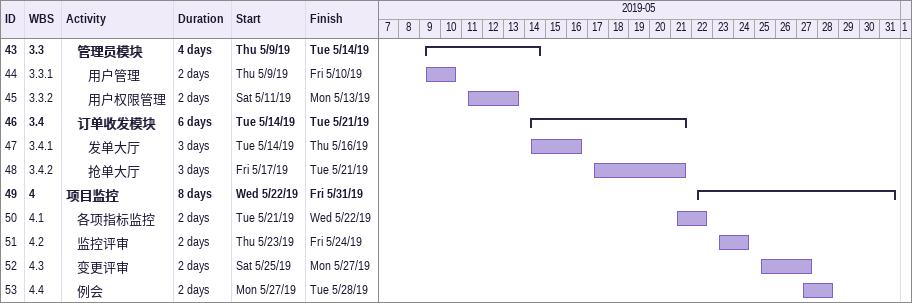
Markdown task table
| ID | WBS | Task | Duration | Start | Finish |
|---|---|---|---|---|---|
| 43 | 3.3 | **管理员模块** | 4d | 2019-05-09 | 2019-05-14 |
| 44 | 3.3.1 | 用户管理 | 2d | 2019-05-09 | 2019-05-10 |
| 45 | 3.3.2 | 用户权限管理 | 2d | 2019-05-11 | 2019-05-13 |
| 46 | 3.4 | **订单收发模块** | 6d | 2019-05-14 | 2019-05-21 |
| 47 | 3.4.1 | 发单大厅 | 3d | 2019-05-14 | 2019-05-16 |
| 48 | 3.4.2 | 抢单大厅 | 3d | 2019-05-17 | 2019-05-21 |
| 49 | 4 | **项目监控** | 8d | 2019-05-22 | 2019-05-31 |
| 50 | 4.1 | 各项指标监控 | 2d | 2019-05-21 | 2019-05-22 |
| 51 | 4.2 | 监控评审 | 2d | 2019-05-23 | 2019-05-24 |
| 52 | 4.3 | 变更评审 | 2d | 2019-05-25 | 2019-05-27 |
| 53 | 4.4 | 例会 | 2d | 2019-05-27 | 2019-05-28 |
